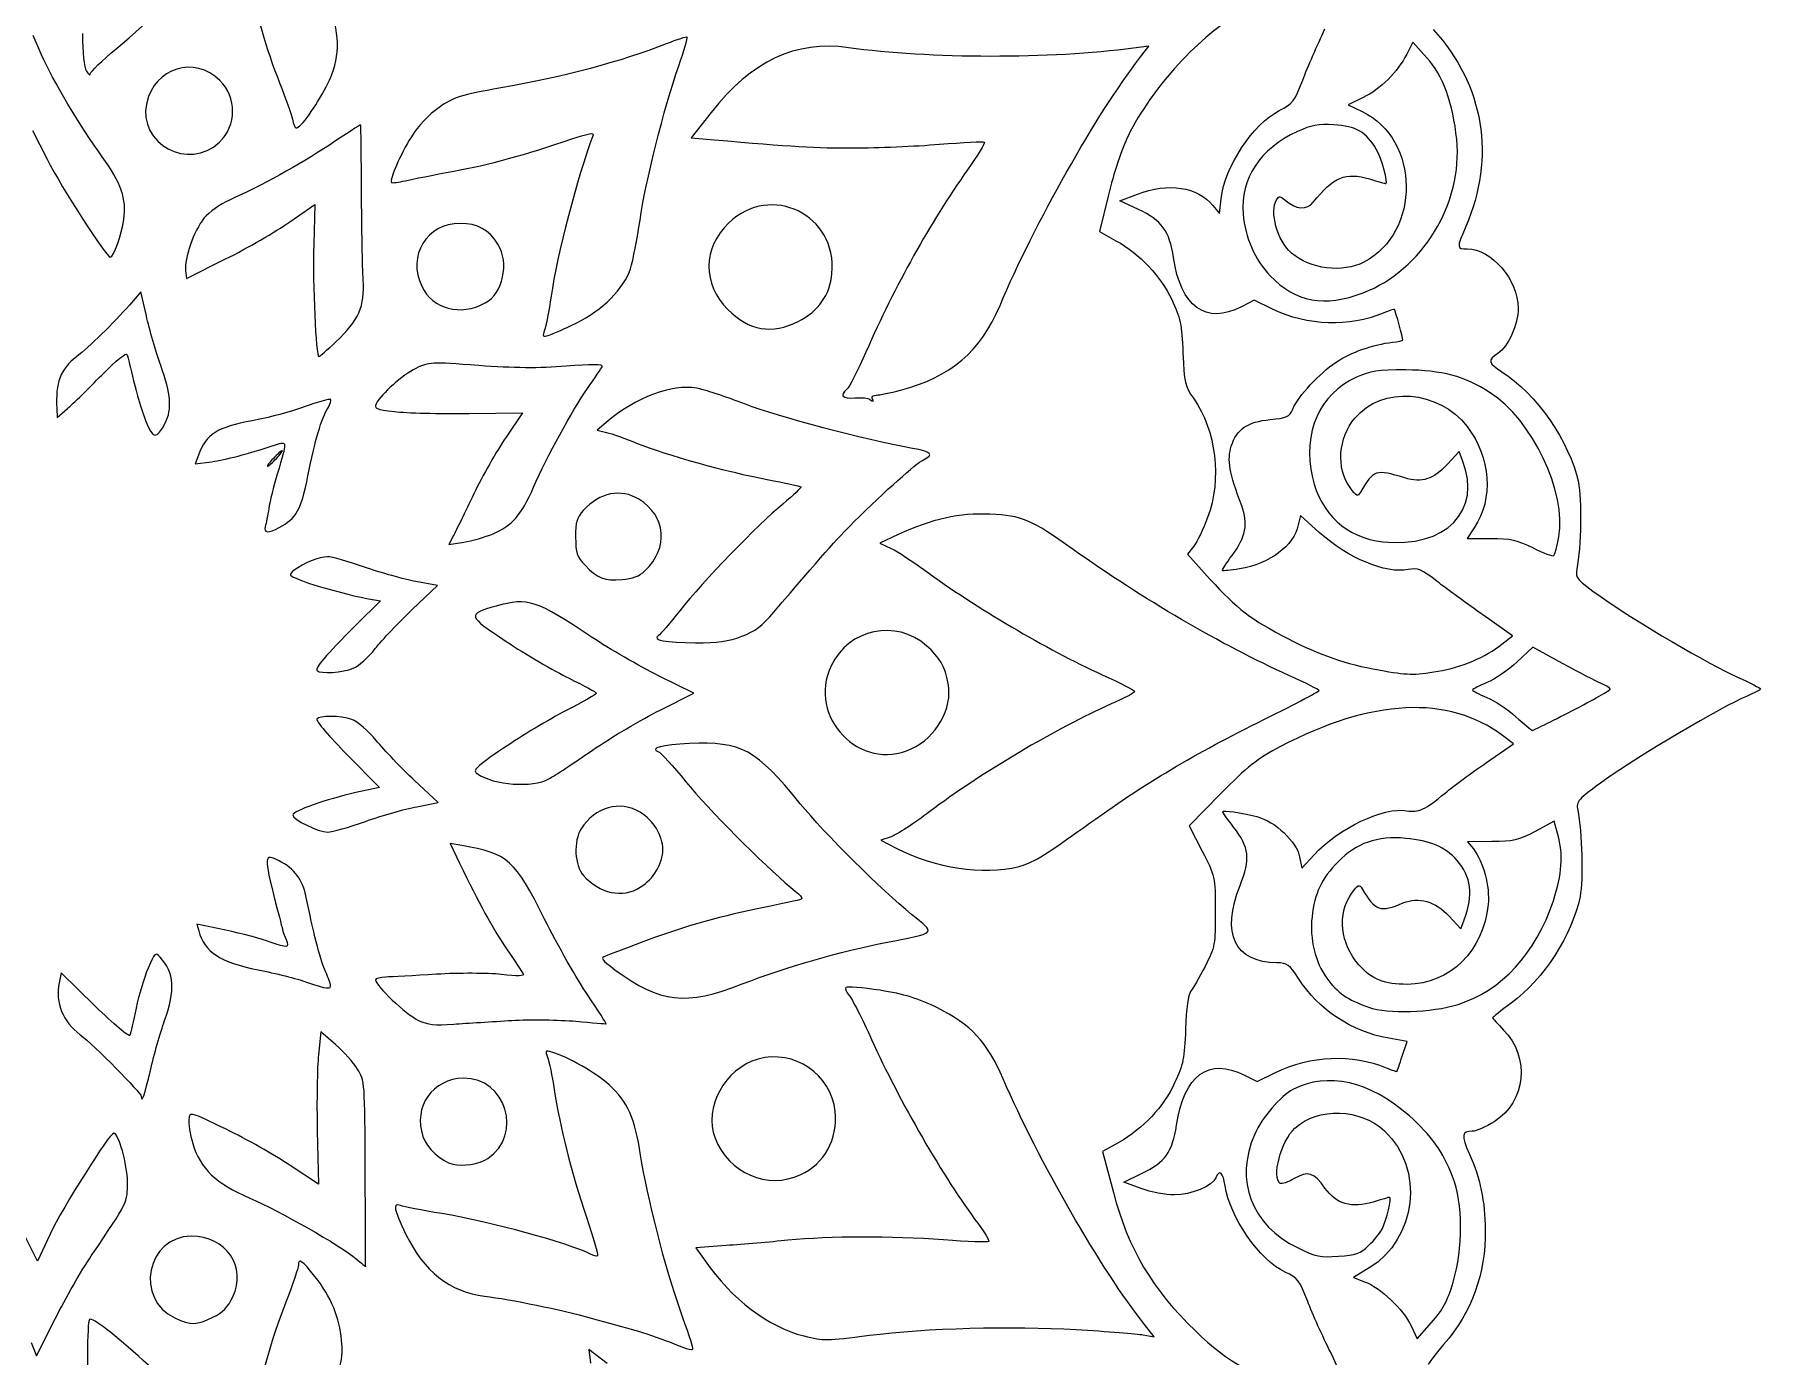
# Model space of a CAD drawing. Extents: x -17 to 263, y 101 to 446.
# Drawn here: x 122.8 to 262.9, y 251.8 to 359.1 of the extents above; entities that cross this region are included whole.
import ezdxf

# ---------------------------------------------------------------- set-up
doc = ezdxf.new("R2010")
doc.units = 0
doc.layers.get('0').update_dxf_attribs({"linetype": 'CONTINUOUS'})

msp = doc.modelspace()

# ---------------------------------------------------------------- linework, layer by layer
at = {"color": 7}
for p, q in [((123.36353, 357.420264), (122.67661, 359.002322)), ((213.25877, 358.143896), (212.00778, 357.973852)), ((212.49507, 357.158431), (213.25877, 358.143896)), ((234.66649, 358.468279), (234.1801, 357.489523)), ((235.81673, 357.198696), (234.66649, 358.468279)), ((230.63418, 353.957627), (229.41693, 353.377259)), ((229.41693, 353.377259), (230.56906, 352.824941)), ((144.45198, 351.788561), (144.45198, 351.788561)), ((177.70968, 352.754111), (176.09889, 350.702904)), ((122.61447, 351.275849), (123.80581, 348.957837)), ((137.79213, 350.333673), (137.79218, 350.333673)), ((176.09889, 350.702904), (177.9479, 350.538455)), ((210.90157, 345.581375), (212.3205, 346.118446)), ((143.50729, 343.858992), (145.54162, 345.274416)), ((145.54162, 345.274416), (145.45262, 342.019939)), ((209.96751, 346.07018), (209.24588, 343.08347)), ((212.40505, 344.877356), (210.90157, 345.581375)), ((218.45025, 345.200376), (218.98605, 344.551942)), ((218.98605, 344.551942), (219.11655, 345.750905)), ((209.24588, 343.08347), (210.57398, 342.340611)), ((135.13503, 339.272641), (138.304, 340.858104)), ((135.05063, 339.90917), (135.13503, 339.272641)), ((131.42803, 338.183684), (130.49393, 337.115411)), ((131.86528, 336.231639), (131.42803, 338.183684)), ((230.64411, 338.114029), (230.64409, 338.11403)), ((159.3779, 337.292261), (159.3779, 337.292261)), ((221.7856, 337.502612), (220.76388, 336.976441)), ((223.29774, 336.778609), (221.7856, 337.502612)), ((166.75882, 335.650668), (166.75882, 335.650668)), ((184.77286, 335.781085), (184.77284, 335.781085)), ((147.25459, 334.139874), (147.25457, 334.139874)), ((190.79849, 329.549818), (190.79849, 329.549865)), ((124.59594, 328.704109), (124.63694, 327.98423)), ((124.63694, 327.98423), (125.45968, 328.706756)), ((158.06668, 328.316591), (162.41424, 328.367891)), ((162.41424, 328.367891), (161.0666, 326.395442)), ((133.41827, 327.585189), (133.41832, 327.585189)), ((169.34476, 327.70919), (168.461, 326.964881)), ((168.461, 326.964881), (169.22131, 326.778502)), ((238.42646, 325.229113), (237.47796, 324.193775)), ((238.7159, 324.496953), (238.42646, 325.229113)), ((136.09406, 324.936374), (135.83776, 324.21376)), ((135.83776, 324.21376), (137.15737, 324.400389)), ((142.42978, 324.666188), (142.42978, 324.666188)), ((225.54754, 320.035481), (225.38122, 319.264221)), ((227.07858, 318.660556), (225.54754, 320.035481)), ((142.65431, 319.054904), (142.65431, 319.054864)), ((156.79739, 318.404837), (156.4162, 317.675256)), ((160.01289, 318.551502), (160.01289, 318.5515)), ((192.89927, 318.48989), (191.40443, 317.796938)), ((239.65431, 319.034845), (239.07714, 318.177035)), ((239.07714, 318.177035), (240.99471, 318.174335)), ((246.53044, 318.303977), (246.53044, 318.303998)), ((156.4162, 317.675256), (157.6272, 317.85934)), ((191.40443, 317.796938), (192.3399, 317.346326)), ((216.88631, 317.53522), (216.37774, 316.883564)), ((216.37774, 316.883564), (218.22517, 314.848121)), ((172.34227, 315.536277), (172.34227, 315.536277)), ((153.4671, 312.41605), (155.50675, 314.35571)), ((155.50675, 314.35571), (153.74926, 314.673513)), ((150.86868, 313.115866), (148.90129, 311.152541)), ((149.90919, 313.274634), (150.86868, 313.115866)), ((242.76199, 310.274424), (240.43298, 311.908526)), ((180.19496, 310.223562), (180.19496, 310.223562)), ((241.89289, 309.575522), (242.76199, 310.274424)), ((244.42083, 309.33399), (243.13402, 308.141669)), ((246.83073, 308.01445), (244.42083, 309.33399)), ((148.66333, 307.632667), (148.66333, 307.632667)), ((176.31772, 305.597578), (173.43829, 307.027776)), ((236.73043, 307.388249), (236.73043, 307.388249)), ((173.57595, 304.236601), (176.31772, 305.597578)), ((247.59721, 304.175958), (247.59721, 304.175958)), ((240.66246, 299.98501), (242.85223, 301.491545)), ((242.85223, 301.491545), (241.95533, 302.170256)), ((148.17172, 300.608369), (150.7868, 297.95798)), ((193.95738, 301.079332), (193.95738, 301.079332)), ((155.56164, 296.71998), (153.64199, 298.51869)), ((164.54828, 298.65224), (164.54828, 298.65224)), ((150.7868, 297.95798), (148.8834, 297.53488)), ((219.08721, 297.45864), (216.51729, 294.8409)), ((153.81285, 296.38996), (155.56164, 296.71998)), ((149.65433, 295.1957), (149.65433, 295.19569)), ((216.51729, 294.8409), (217.57506, 292.78861)), ((246.15877, 295.20449), (244.60529, 294.3826)), ((246.44891, 294.14312), (246.15877, 295.20449)), ((157.47115, 293.24082), (156.5168, 293.40818)), ((156.5168, 293.40818), (157.29593, 291.79516)), ((192.32885, 293.95643), (191.49083, 293.66071)), ((191.49083, 293.66071), (192.7396, 293.02658)), ((241.08944, 293.55322), (239.12704, 293.54622)), ((239.12704, 293.54622), (239.59277, 292.95878)), ((202.70688, 291.53203), (202.70688, 291.53203)), ((225.48495, 292.31065), (225.66063, 291.38902)), ((225.66063, 291.38902), (226.66926, 292.49167)), ((171.96571, 289.85226), (171.96571, 289.85226)), ((237.62144, 287.50721), (238.57437, 286.48286)), ((138.31669, 286.3582), (135.96052, 286.84454)), ((135.96052, 286.84454), (136.11529, 286.31244)), ((238.57437, 286.48286), (238.851, 287.21718)), ((124.94812, 282.90011), (124.78427, 282.08309)), ((127.69441, 280.21082), (124.94812, 282.90011)), ((146.80632, 281.94704), (146.80632, 281.94704)), ((180.24484, 281.9996), (180.24484, 281.9996)), ((238.34472, 280.33826), (238.34472, 280.33777)), ((161.5271, 279.03863), (161.5271, 279.03849)), ((146.03649, 278.12164), (145.84137, 276.25385)), ((147.23081, 277.07731), (146.03649, 278.12164)), ((234.21597, 277.3181), (232.72374, 277.58973)), ((233.82252, 276.14663), (234.21597, 277.3181)), ((132.19557, 274.98613), (132.19557, 274.98615)), ((222.0277, 274.08218), (223.53427, 274.81771)), ((221.00199, 274.60054), (222.0277, 274.08218)), ((145.73799, 270.06837), (145.82969, 265.75069)), ((210.8151, 269.13695), (209.49532, 268.38546)), ((159.57683, 267.8374), (159.57683, 267.8374)), ((209.49532, 268.38546), (210.36647, 265.07599)), ((145.82969, 265.75069), (143.55122, 267.266)), ((149.63652, 266.59107), (149.63653, 266.59107)), ((184.95363, 266.50452), (184.95363, 266.50452)), ((211.20567, 265.92055), (212.70373, 266.63604)), ((212.62866, 265.39433), (211.20567, 265.92055)), ((123.01849, 259.4891), (121.85405, 261.82294)), ((124.05538, 261.69131), (123.01849, 259.4891)), ((178.94613, 260.7613), (176.4839, 260.58555)), ((127.3944, 259.91745), (127.3944, 259.91745)), ((176.4839, 260.58555), (177.221, 259.52291)), ((231.1382, 258.94436), (229.84761, 258.15749)), ((229.84761, 258.15749), (230.76361, 257.8302)), ((237.95386, 257.79437), (237.95384, 257.79437)), ((122.9535, 251.81376), (124.45828, 254.80727)), ((137.26646, 254.93822), (137.26646, 254.93819)), ((213.67122, 253.36077), (212.89377, 254.34821)), ((234.5362, 254.24295), (235.01638, 253.18889)), ((235.01638, 253.18889), (236.19196, 254.51154)), ((122.52126, 252.89487), (122.9535, 251.81376)), ((169.27747, 251.18392), (167.77304, 252.33586)), ((167.77304, 252.33586), (167.92846, 251.21169)), ((176.23145, 252.46815), (176.23145, 252.46815)), ((190.56133, 253.47613), (190.56133, 253.47616)), ((212.79376, 253.51556), (213.67122, 253.36077))]:
    msp.add_line(p, q, dxfattribs=at)
for points in [[(129.41226, 357.914712), (132.22521, 360.242437), (135.34308, 363.30732), (137.51109, 365.875873)], [(139.99737, 364.615355), (140.85907, 360.441361), (141.54609, 358.022088), (142.68286, 355.158648)], [(146.92226, 355.84085), (147.67183, 357.836445), (147.5264, 359.468822), (146.32118, 362.588383)], [(220.76874, 360.880971), (217.4772, 359.110428), (213.454, 354.723691), (211.55826, 350.838221)], [(126.67967, 359.167386), (126.68767, 357.622275), (126.81443, 356.409725), (127.00114, 356.103477)], [(175.76084, 358.853975), (175.70604, 358.908415), (174.93844, 358.666574), (174.05521, 358.316541)], [(175.08365, 356.526665), (175.51096, 357.75224), (175.81571, 358.799528), (175.76084, 358.853975)], [(225.74191, 355.380858), (226.13441, 356.406213), (226.94431, 358.271867), (227.54166, 359.52676)], [(236.33582, 359.485144), (240.45956, 354.955553), (241.41455, 349.147405), (238.96721, 343.48158)], [(128.27713, 349.157611), (126.52882, 351.551649), (124.24176, 355.397551), (123.36353, 357.420264)], [(127.31675, 355.891386), (127.31975, 356.05349), (128.26336, 356.963986), (129.41226, 357.914712)], [(137.82938, 355.351709), (135.7754, 357.390066), (132.52695, 356.388496), (131.89172, 353.520991)], [(174.05521, 358.316541), (170.44206, 356.884626), (165.79142, 355.644876), (160.63301, 354.738502)], [(188.86698, 358.007442), (184.57409, 358.618028), (180.98895, 356.929996), (177.70968, 352.754111)], [(212.00778, 357.973852), (205.3614, 357.070423), (195.35278, 357.084953), (188.86698, 358.007442)], [(234.1801, 357.489523), (233.46998, 356.060508), (232.02409, 354.620328), (230.63418, 353.957627)], [(127.00114, 356.103477), (127.1711, 355.824724), (127.31312, 355.729283), (127.31675, 355.891386)], [(171.94104, 344.019372), (172.36925, 347.051491), (173.88935, 353.101357), (175.08365, 356.526665)], [(201.16464, 337.082488), (203.93237, 343.647315), (209.04578, 352.707546), (212.49507, 357.158431)], [(238.23701, 350.559065), (237.94277, 353.481945), (237.10709, 355.774493), (235.81673, 357.198696)], [(137.79218, 350.333673), (139.21419, 351.706499), (139.23093, 353.960874), (137.82938, 355.351709)], [(142.68286, 355.158648), (143.16627, 353.940977), (143.63606, 352.612652), (143.72682, 352.206812)], [(144.45198, 351.788561), (145.17014, 352.526326), (146.49138, 354.693718), (146.92226, 355.84085)], [(160.63301, 354.738502), (157.34628, 354.160999), (156.84679, 354.002942), (155.62292, 353.15313)], [(223.83706, 352.907225), (224.93056, 353.466595), (225.08682, 353.669507), (225.74191, 355.380858)], [(131.89172, 353.520991), (131.15781, 350.208053), (135.32839, 347.955163), (137.79213, 350.333673)], [(155.62292, 353.15313), (154.77272, 352.562772), (153.93223, 351.675023), (153.37903, 350.783068)], [(143.72682, 352.206812), (143.91112, 351.382707), (144.00449, 351.328854), (144.45198, 351.788561)], [(149.2568, 351.743547), (149.2267, 351.74335), (148.0865, 351.0062), (146.72303, 350.105433)], [(149.3366, 346.346313), (149.3223, 349.314985), (149.2868, 351.743743), (149.2568, 351.743547)], [(219.11655, 345.750905), (219.39724, 348.329555), (221.69349, 351.810691), (223.83706, 352.907225)], [(228.26973, 351.747389), (226.9912, 351.823899), (226.43794, 351.721829), (225.31416, 351.202157)], [(231.70375, 349.772119), (230.91847, 351.146352), (230.05978, 351.640268), (228.26973, 351.747389)], [(230.56906, 352.824941), (235.26241, 350.575012), (235.34851, 343.01029), (230.70823, 340.600991)], [(153.37903, 350.783068), (152.48501, 349.341568), (151.58225, 347.254954), (151.7714, 347.067237)], [(156.81888, 347.982131), (159.66212, 348.503867), (162.64457, 349.317039), (166.40894, 350.596892)], [(168.11626, 350.84845), (166.85348, 347.519762), (165.19971, 341.177438), (164.72229, 337.832336)], [(166.40894, 350.596892), (167.87077, 351.093903), (168.22942, 351.146745), (168.11626, 350.84845)], [(177.9479, 350.538455), (184.23644, 349.979162), (186.25211, 349.860276), (189.30955, 349.868349)], [(196.24924, 350.167872), (198.18803, 350.327652), (199.82979, 350.403319), (199.8976, 350.336025)], [(199.8976, 350.336025), (199.9655, 350.268735), (199.34583, 349.255858), (198.52075, 348.085201)], [(211.55826, 350.838221), (211.08024, 349.858489), (210.3644, 347.712869), (209.96751, 346.07018)], [(225.31416, 351.202157), (222.25711, 349.788444), (220.66386, 347.373465), (220.90407, 344.517514)], [(230.64409, 338.11403), (235.43345, 339.935155), (238.75799, 345.384148), (238.23701, 350.559065)], [(123.80581, 348.957837), (125.00881, 346.617113), (128.63319, 340.996593), (128.93884, 340.99776)], [(130.03496, 344.077535), (130.27706, 345.735093), (129.8273, 347.034892), (128.27713, 349.157611)], [(146.72303, 350.105433), (144.26242, 348.479857), (141.15671, 346.772475), (138.60552, 345.642786)], [(189.30955, 349.868349), (191.18759, 349.873249), (194.31045, 350.008093), (196.24924, 350.167872)], [(232.48003, 346.98381), (232.71402, 346.97771), (232.15672, 348.979477), (231.70375, 349.772119)], [(152.88705, 347.205863), (153.44411, 347.338211), (155.21344, 347.687532), (156.81888, 347.982131)], [(198.52075, 348.085201), (195.47511, 343.7639), (192.65617, 338.705012), (190.28256, 333.300829)], [(226.59818, 345.462158), (228.21484, 347.515121), (229.22529, 347.932734), (231.16877, 347.351143)], [(149.46907, 339.171118), (149.41007, 340.1488), (149.35042, 343.377637), (149.3366, 346.346313)], [(151.7714, 347.067237), (151.8279, 347.011137), (152.32998, 347.073437), (152.88705, 347.205863)], [(187.52518, 339.674033), (187.96512, 344.443706), (182.57134, 347.078631), (179.12847, 343.775923)], [(212.3205, 346.118446), (214.85145, 347.076427), (217.18945, 346.726254), (218.45025, 345.200376)], [(231.16877, 347.351143), (231.83949, 347.150431), (232.42956, 346.985131), (232.48003, 346.98381)], [(138.60552, 345.642786), (137.87458, 345.31912), (136.94621, 344.650419), (136.54247, 344.15678)], [(215.24467, 340.969487), (214.9317, 343.120252), (214.29953, 343.990241), (212.40505, 344.877356)], [(224.82627, 341.330933), (223.68258, 342.327074), (223.01873, 344.710669), (223.61861, 345.667127)], [(223.61861, 345.667127), (223.8207, 345.989335), (223.91335, 345.983859), (224.3134, 345.626067)], [(224.3134, 345.626067), (225.15223, 344.875785), (226.08378, 344.808957), (226.59818, 345.462158)], [(128.93884, 340.99776), (129.20284, 340.99876), (129.85147, 342.821223), (130.03496, 344.077535)], [(136.54247, 344.15678), (135.72031, 343.151571), (134.92208, 340.878806), (135.05063, 339.90917)], [(138.304, 340.858104), (140.04693, 341.730109), (142.38842, 343.08051), (143.50729, 343.858992)], [(157.34306, 343.743908), (154.61785, 343.733508), (153.02982, 341.132209), (154.22551, 338.637141)], [(160.40871, 342.056605), (159.6858, 343.232084), (158.74614, 343.749264), (157.34306, 343.743908)], [(171.16499, 340.066993), (171.37962, 340.73824), (171.72884, 342.516814), (171.94104, 344.019372)], [(179.12847, 343.775923), (177.03447, 341.767167), (177.0061, 338.795869), (179.06147, 336.756154)], [(220.90407, 344.517514), (221.06621, 342.590053), (221.86498, 340.758688), (223.09483, 339.494745)], [(238.96721, 343.48158), (238.22112, 341.754358), (238.22695, 341.668847), (239.09053, 341.672144)], [(145.45262, 342.019939), (145.36632, 338.865193), (145.63444, 332.933434), (145.8632, 332.934308)], [(159.3779, 337.292261), (160.81761, 338.069857), (161.34927, 340.527188), (160.40871, 342.056605)], [(210.57398, 342.340611), (212.52423, 341.249759), (214.1861, 339.495921), (215.10544, 337.55844)], [(220.76388, 336.976441), (217.88187, 335.492263), (215.82515, 336.980241), (215.24467, 340.969487)], [(230.70823, 340.600991), (228.97115, 339.699069), (226.32246, 340.027766), (224.82627, 341.330933)], [(239.09053, 341.672144), (241.05814, 341.679644), (243.21384, 339.170185), (243.22265, 336.861882)], [(147.25457, 334.139874), (149.12435, 335.902258), (149.60106, 336.985321), (149.46907, 339.171118)], [(166.75882, 335.650668), (168.87506, 336.684569), (170.65341, 338.467028), (171.16499, 340.066993)], [(184.77284, 335.781085), (186.42018, 336.609851), (187.36593, 337.94754), (187.52518, 339.674033)], [(223.09483, 339.494745), (225.1958, 337.335502), (227.49215, 336.915516), (230.64411, 338.114029)], [(154.22551, 338.637141), (155.12012, 336.770305), (157.33911, 336.191104), (159.3779, 337.292261)], [(164.72229, 337.832336), (164.55273, 336.64423), (164.31677, 335.406857), (164.19796, 335.082619)], [(130.49393, 337.115411), (129.23156, 335.67172), (127.21243, 333.699003), (126.19072, 332.911133)], [(179.06147, 336.756154), (180.80587, 335.025015), (182.6457, 334.710914), (184.77286, 335.781085)], [(193.09214, 330.205595), (197.17313, 331.281584), (199.58534, 333.336526), (201.16464, 337.082488)], [(215.10544, 337.55844), (215.80656, 336.080847), (215.92106, 335.537482), (216.01758, 333.230316)], [(232.27509, 336.464895), (229.51843, 335.30071), (226.13776, 335.418849), (223.29774, 336.778609)], [(233.18246, 336.763501), (233.15926, 336.800171), (232.7508, 336.665791), (232.27509, 336.464895)], [(233.869, 334.296369), (233.8904, 334.40615), (233.27453, 336.618898), (233.18246, 336.763501)], [(243.22265, 336.861882), (243.22765, 335.530713), (242.43004, 333.753854), (241.57319, 333.187742)], [(133.03769, 332.207216), (132.63335, 333.347025), (132.10578, 335.158015), (131.86528, 336.231639)], [(164.19796, 335.082619), (164.00384, 334.552906), (164.03987, 334.511301), (164.55299, 334.672544)], [(164.55299, 334.672544), (164.86708, 334.771244), (165.85971, 335.211399), (166.75882, 335.650668)], [(145.8632, 332.934308), (145.9252, 332.934544), (146.55139, 333.47705), (147.25459, 334.139874)], [(228.43937, 332.47433), (229.64625, 333.280389), (231.48148, 333.928948), (233.01506, 334.091354)], [(233.01506, 334.091354), (233.47226, 334.139774), (233.85654, 334.232029), (233.869, 334.296369)], [(126.19072, 332.911133), (124.89026, 331.908307), (124.47559, 330.814426), (124.59594, 328.704109)], [(128.24286, 331.427887), (129.44567, 332.654124), (130.24417, 333.295462), (130.30909, 333.087435)], [(130.30909, 333.087435), (130.36729, 332.900953), (130.60131, 331.948984), (130.82919, 330.971947)], [(133.41832, 327.585189), (133.95872, 328.640069), (133.85461, 329.904341), (133.03769, 332.207216)], [(158.85079, 332.20419), (154.96141, 332.500683), (154.82205, 332.494246), (153.74628, 331.968396)], [(165.93597, 332.14355), (163.77585, 331.97267), (161.64906, 331.990873), (158.85079, 332.20419)], [(168.88121, 332.13317), (168.97521, 332.30232), (167.98712, 332.305798), (165.93597, 332.14355)], [(167.68072, 330.350574), (168.26322, 331.191004), (168.80344, 331.993172), (168.88121, 332.13317)], [(190.28256, 333.300829), (189.62339, 331.800053), (188.92651, 330.440362), (188.73394, 330.279301)], [(216.01758, 333.230316), (216.11849, 330.816826), (216.19067, 330.503147), (216.86381, 329.550522)], [(224.92775, 328.671708), (225.39431, 329.736667), (227.09053, 331.573472), (228.43937, 332.47433)], [(241.57319, 333.187742), (240.73436, 332.633527), (240.78868, 332.391112), (241.90888, 331.68987)], [(125.45968, 328.706756), (125.91219, 329.104146), (127.16462, 330.328655), (128.24286, 331.427887)], [(130.82919, 330.971947), (131.05706, 329.994913), (131.49715, 328.545332), (131.80719, 327.75066)], [(153.74628, 331.968396), (152.65653, 331.435714), (150.96271, 329.929434), (150.51917, 329.098595)], [(176.52465, 330.370751), (174.53738, 330.698703), (171.60268, 329.610824), (169.34476, 327.70919)], [(230.1009, 331.256996), (227.06601, 329.87107), (225.72027, 326.80784), (226.526, 323.119649)], [(234.09704, 331.845851), (231.79782, 331.861451), (231.24666, 331.780231), (230.1009, 331.256996)], [(240.95625, 329.999085), (238.83844, 331.34667), (237.05904, 331.825763), (234.09704, 331.845851)], [(241.90888, 331.68987), (244.6808, 329.954669), (247.42267, 325.996056), (248.11324, 322.732299)], [(146.83083, 329.450073), (146.76103, 329.519303), (145.79212, 329.245996), (144.67753, 328.842829)], [(146.61509, 328.780574), (146.80347, 329.079616), (146.90055, 329.380889), (146.83083, 329.450073)], [(163.30279, 322.332807), (164.41613, 324.878255), (166.37747, 328.470269), (167.68072, 330.350574)], [(180.5122, 329.063521), (178.90266, 329.686181), (177.10828, 330.274435), (176.52465, 330.370751)], [(188.73394, 330.279301), (188.1148, 329.761454), (188.35983, 329.499847), (189.39055, 329.578222)], [(189.39055, 329.578222), (189.94325, 329.620232), (190.47683, 329.574322), (190.57628, 329.475168)], [(190.57628, 329.475168), (190.84241, 329.211062), (190.9807, 329.25755), (190.79849, 329.549818)], [(190.79849, 329.549865), (190.71169, 329.689234), (190.85179, 329.80407), (191.11016, 329.805056)], [(191.11016, 329.805056), (191.36846, 329.806042), (192.26035, 329.986278), (193.09214, 330.205595)], [(216.86381, 329.550522), (218.71762, 326.927009), (219.1857, 323.000308), (218.01857, 319.863259)], [(229.9747, 327.938949), (232.18503, 330.586211), (236.78045, 330.241016), (239.07847, 327.255107)], [(246.53044, 318.303998), (247.19298, 321.877504), (244.35186, 327.838371), (240.95625, 329.999085)], [(144.67753, 328.842829), (143.56294, 328.439651), (141.6691, 327.934528), (140.469, 327.720335)], [(144.98218, 323.252921), (145.54404, 326.112256), (146.08257, 327.935255), (146.61509, 328.780574)], [(150.51917, 329.098595), (150.32153, 328.728358), (150.51417, 328.646822), (152.00561, 328.469265)], [(152.00561, 328.469265), (152.94805, 328.357072), (155.67552, 328.288363), (158.06668, 328.316591)], [(194.05255, 325.480923), (190.13836, 326.196386), (183.13068, 328.050529), (180.5122, 329.063521)], [(223.10311, 327.819577), (224.45584, 327.947452), (224.65024, 328.038234), (224.92775, 328.671708)], [(229.57594, 322.311366), (228.44589, 323.885644), (228.61796, 326.313988), (229.9747, 327.938949)], [(131.80719, 327.75066), (132.41781, 326.185509), (132.68706, 326.157857), (133.41827, 327.585189)], [(140.469, 327.720335), (137.64161, 327.215688), (136.68708, 326.60828), (136.09406, 324.936374)], [(169.22131, 326.778502), (169.63949, 326.675998), (170.75877, 326.275808), (171.70861, 325.889191)], [(219.94156, 325.655782), (220.38774, 327.053616), (221.25109, 327.644516), (223.10311, 327.819577)], [(239.07847, 327.255107), (241.01239, 324.742271), (241.24643, 321.40115), (239.65431, 319.034845)], [(137.15737, 324.400389), (138.3424, 324.567984), (139.97742, 324.996638), (142.35759, 325.76374)], [(142.8969, 325.302975), (142.827, 325.302709), (142.50255, 325.015718), (142.17578, 324.665218)], [(142.35759, 325.76374), (143.31349, 326.071801), (143.30968, 326.137467), (142.49466, 323.396426)], [(142.42978, 324.666188), (142.75655, 325.016688), (142.96675, 325.303242), (142.8969, 325.302975)], [(161.0666, 326.395442), (160.32539, 325.310595), (159.14736, 323.233062), (158.44876, 321.778705)], [(171.70861, 325.889191), (174.00663, 324.953816), (179.02465, 323.558572), (182.26962, 322.952745)], [(194.94511, 324.550053), (195.83687, 324.977251), (195.63049, 325.192494), (194.05255, 325.480923)], [(220.78654, 320.813753), (219.77723, 323.482419), (219.5901, 324.554683), (219.94156, 325.655782)], [(142.17578, 324.665218), (141.84902, 324.314718), (141.63881, 324.028164), (141.70866, 324.02843)], [(141.70866, 324.02843), (141.77846, 324.028697), (142.10302, 324.315688), (142.42978, 324.666188)], [(189.30284, 319.511038), (191.89511, 322.075092), (194.34384, 324.262016), (194.94511, 324.550053)], [(234.01881, 323.089472), (231.64518, 323.797566), (231.50805, 323.753482), (230.4367, 321.937969)], [(232.22997, 317.889155), (237.3336, 317.362304), (240.32969, 320.414673), (238.7159, 324.496953)], [(237.47796, 324.193775), (236.35017, 322.96277), (235.42916, 322.668753), (234.01881, 323.089472)], [(142.49466, 323.396426), (142.20355, 322.417408), (141.89281, 321.158912), (141.8041, 320.59977)], [(142.65431, 319.054864), (144.03877, 319.781924), (144.44357, 320.511945), (144.98218, 323.252921)], [(160.01289, 318.5515), (161.5885, 319.23297), (162.30933, 320.061468), (163.30279, 322.332807)], [(182.26962, 322.952745), (183.71277, 322.683312), (184.94203, 322.414732), (185.00131, 322.355908)], [(185.00131, 322.355908), (185.06061, 322.297038), (184.39744, 321.666528), (183.52764, 320.954682)], [(226.526, 323.119649), (227.1636, 320.200862), (229.36169, 318.185258), (232.22997, 317.889155)], [(230.4367, 321.937969), (230.19437, 321.527351), (230.11357, 321.562403), (229.57594, 322.311366)], [(248.11324, 322.732299), (248.40887, 321.335057), (248.34168, 317.519253), (247.98889, 315.670923)], [(158.44876, 321.778705), (157.75016, 320.324338), (157.00704, 318.8061), (156.79739, 318.404837)], [(171.84547, 321.350783), (170.37059, 322.242329), (168.6905, 321.905404), (167.33807, 320.44687)], [(172.34227, 315.536277), (174.28962, 317.369364), (174.06403, 320.009702), (171.84547, 321.350783)], [(183.52764, 320.954682), (181.51549, 319.307949), (177.04495, 314.67617), (175.17222, 312.297924)], [(141.8041, 320.59977), (141.7154, 320.040627), (141.58871, 319.382908), (141.52258, 319.138184)], [(167.33807, 320.44687), (166.81261, 319.88018), (166.70663, 319.513413), (166.71134, 318.278002)], [(182.80057, 312.171583), (186.63183, 316.690361), (187.91183, 318.135168), (189.30284, 319.511038)], [(200.34461, 320.137333), (197.91911, 320.248915), (195.5748, 319.730192), (192.89927, 318.48989)], [(207.10146, 317.276956), (203.69508, 319.70978), (202.97047, 320.016536), (200.34461, 320.137333)], [(218.01857, 319.863259), (217.67555, 318.941253), (217.16601, 317.89363), (216.88631, 317.53522)], [(220.00742, 316.785959), (221.113, 318.24589), (221.33118, 319.373721), (220.78654, 320.813753)], [(141.52258, 319.138184), (141.37723, 318.600295), (141.73814, 318.573723), (142.65431, 319.054904)], [(157.6272, 317.85934), (158.29324, 317.960584), (159.3668, 318.272064), (160.01289, 318.551502)], [(166.71134, 318.278002), (166.71634, 316.974181), (166.81124, 316.692412), (167.48209, 315.988997)], [(225.38122, 319.264221), (225.01449, 317.563479), (223.05397, 316.100374), (220.60428, 315.69925)], [(234.29912, 315.638008), (232.46094, 315.285898), (229.41803, 316.559671), (227.07858, 318.660556)], [(240.99471, 318.174335), (242.61924, 318.172535), (243.14568, 318.053985), (244.43926, 317.401708)], [(246.12139, 316.783115), (246.20669, 316.866345), (246.39079, 317.550759), (246.53044, 318.303977)], [(146.57963, 316.680849), (145.91679, 316.678449), (144.60224, 316.144967), (143.86971, 315.581186)], [(149.57554, 315.837159), (148.2466, 316.30236), (146.89844, 316.682026), (146.57963, 316.680849)], [(192.3399, 317.346326), (192.85441, 317.098488), (194.04556, 316.3305), (194.9869, 315.639688)], [(224.59905, 307.054576), (219.15344, 309.507176), (212.70855, 313.272391), (207.10146, 317.276956)], [(219.21923, 315.561861), (219.17453, 315.603691), (219.52929, 316.154569), (220.00742, 316.785959)], [(244.43926, 317.401708), (245.27908, 316.978231), (246.03603, 316.699858), (246.12139, 316.783115)], [(143.86971, 315.581186), (143.39001, 315.211982), (143.40663, 315.183106), (144.3149, 314.80767)], [(153.74926, 314.673513), (152.78266, 314.848315), (150.90447, 315.371949), (149.57554, 315.837159)], [(167.48209, 315.988997), (168.49459, 314.927415), (169.02734, 314.721937), (170.47931, 314.832951)], [(170.47931, 314.832951), (171.32513, 314.897581), (171.8906, 315.1111), (172.34227, 315.536277)], [(194.9869, 315.639688), (199.23527, 312.521963), (204.88302, 309.192798), (209.45895, 307.108901)], [(220.60428, 315.69925), (219.88714, 315.581821), (219.26386, 315.520001), (219.21923, 315.561861)], [(236.64855, 314.675949), (235.3555, 315.68287), (235.09347, 315.790171), (234.29912, 315.638008)], [(247.98889, 315.670923), (247.85165, 314.951934), (247.96439, 314.823113), (249.96212, 313.416569)], [(144.3149, 314.80767), (145.40544, 314.3569), (148.50969, 313.506224), (149.90919, 313.274634)], [(218.22517, 314.848121), (220.37833, 312.475844), (221.56396, 311.570313), (224.52824, 310.034188)], [(240.43298, 311.908526), (239.152, 312.807282), (237.44901, 314.05263), (236.64855, 314.675949)], [(160.26308, 312.673173), (157.8685, 312.014137), (157.89654, 311.915933), (161.08199, 309.804948)], [(168.06307, 310.12915), (163.49027, 313.191096), (162.87458, 313.391907), (160.26308, 312.673173)], [(249.96212, 313.416569), (252.79805, 311.41983), (258.73769, 307.927078), (261.0385, 306.903174)], [(148.90129, 311.152541), (146.36902, 308.625516), (145.52299, 307.637309), (145.72238, 307.439439)], [(150.45382, 309.227014), (150.98931, 309.914163), (152.34529, 311.34923), (153.4671, 312.41605)], [(175.17222, 312.297924), (174.37939, 311.29107), (173.59474, 310.382528), (173.42854, 310.278933)], [(180.19496, 310.223562), (181.26676, 310.629247), (181.88442, 311.091018), (182.80057, 312.171583)], [(195.21044, 309.451306), (192.69713, 311.641088), (188.90337, 310.84651), (187.45593, 307.827173)], [(161.08199, 309.804948), (162.66321, 308.757076), (164.95894, 307.4113), (166.1836, 306.814331)], [(173.43829, 307.027776), (171.85461, 307.814386), (169.43575, 309.210003), (168.06307, 310.12915)], [(173.42854, 310.278933), (172.8727, 309.932468), (174.03554, 309.709956), (176.45013, 309.700753)], [(176.45013, 309.700753), (178.22854, 309.693953), (179.12731, 309.819454), (180.19496, 310.223562)], [(224.52824, 310.034188), (227.07028, 308.716852), (229.27877, 307.955577), (231.90809, 307.490301)], [(148.66333, 307.632667), (149.1126, 307.822404), (149.91832, 308.539855), (150.45382, 309.227014)], [(196.95977, 306.399392), (196.71219, 307.737837), (196.24842, 308.546952), (195.21044, 309.451306)], [(236.73043, 307.388249), (238.60462, 307.696885), (240.61712, 308.549554), (241.89289, 309.575522)], [(145.72238, 307.439439), (146.00621, 307.157771), (147.82119, 307.27701), (148.66333, 307.632667)], [(187.45593, 307.827173), (185.46883, 303.682097), (189.81021, 299.17619), (193.95738, 301.079332)], [(209.45895, 307.108901), (210.91038, 306.447917), (212.09819, 305.831157), (212.09854, 305.738317)], [(227.06613, 305.812075), (227.07213, 305.881995), (225.96124, 306.441072), (224.59905, 307.054576)], [(231.90809, 307.490301), (234.31285, 307.064757), (234.71447, 307.05626), (236.73043, 307.388249)], [(243.13402, 308.141669), (242.42627, 307.485892), (241.32622, 306.732748), (240.68946, 306.468015)], [(249.97305, 306.394803), (249.57023, 306.559867), (248.15619, 307.288704), (246.83073, 308.01445)], [(261.0385, 306.903174), (262.0611, 306.448094), (262.89767, 306.018615), (262.89758, 305.948764)], [(168.40961, 305.595029), (168.40913, 305.521429), (167.29723, 304.890218), (165.93845, 304.192426)], [(166.1836, 306.814331), (167.40827, 306.217361), (168.40997, 305.668671), (168.40961, 305.595029)], [(193.95738, 301.079332), (196.01346, 302.022878), (197.33587, 304.366113), (196.95977, 306.399392)], [(212.09854, 305.738317), (212.0989, 305.645517), (211.24057, 305.191258), (210.19113, 304.728919)], [(222.06363, 303.202619), (224.80968, 304.567942), (227.06082, 305.742204), (227.06613, 305.812075)], [(241.95533, 302.170256), (237.59959, 305.466312), (231.30904, 305.153237), (223.93264, 301.2733)], [(240.68946, 306.468015), (240.0527, 306.203282), (239.53192, 305.929532), (239.53219, 305.859683)], [(239.53219, 305.859683), (239.53246, 305.789883), (240.05006, 305.522207), (240.68245, 305.264959)], [(247.59721, 304.175958), (249.30409, 305.0556), (250.70174, 305.847181), (250.70305, 305.935007)], [(250.70305, 305.935007), (250.70605, 306.022817), (250.3759, 306.22975), (249.97305, 306.394803)], [(262.89758, 305.948764), (262.89785, 305.878964), (262.38108, 305.60712), (261.75005, 305.344779)], [(165.93845, 304.192426), (164.57966, 303.494634), (162.29885, 302.125467), (160.86998, 301.149815)], [(168.09539, 300.987526), (169.60172, 302.025974), (172.06797, 303.488059), (173.57595, 304.236601)], [(210.19113, 304.728919), (205.82248, 302.804268), (199.54375, 299.07962), (195.47242, 295.99752)], [(240.68245, 305.264959), (241.3148, 305.007711), (242.37435, 304.301911), (243.03698, 303.696516)], [(244.36775, 302.586198), (244.43705, 302.580498), (245.89029, 303.296305), (247.59721, 304.175958)], [(261.75005, 305.344779), (259.88827, 304.570786), (252.94042, 300.468994), (250.32899, 298.60214)], [(145.69919, 303.491382), (145.62079, 303.363442), (146.73343, 302.06608), (148.17172, 300.608369)], [(148.55517, 303.460282), (147.59452, 303.791057), (145.89416, 303.809567), (145.69919, 303.491382)], [(150.53237, 301.753317), (149.86496, 302.558665), (148.9967, 303.308246), (148.55517, 303.460282)], [(207.47798, 294.36509), (212.67353, 298.1193), (216.48772, 300.430334), (222.06363, 303.202619)], [(243.03698, 303.696516), (243.69962, 303.091121), (244.29846, 302.591484), (244.36775, 302.586198)], [(153.64199, 298.51869), (152.58618, 299.50799), (151.18686, 300.96357), (150.53237, 301.753317)], [(175.93762, 301.513817), (173.74813, 301.424857), (172.65061, 301.132746), (173.44871, 300.851341)], [(184.94613, 296.63297), (181.32039, 301.082152), (180.20385, 301.687104), (175.93762, 301.513817)], [(223.93264, 301.2733), (222.05647, 300.286431), (221.20616, 299.61703), (219.08721, 297.45864)], [(160.86998, 301.149815), (158.58248, 299.58789), (158.32543, 299.33965), (158.71889, 299.07245)], [(164.54828, 298.65224), (164.99286, 298.8982), (166.58906, 299.94908), (168.09539, 300.987526)], [(173.44871, 300.851341), (173.62538, 300.789011), (174.61926, 299.69405), (175.65735, 298.41802)], [(237.3048, 297.50071), (237.94716, 298.03848), (239.45808, 299.15642), (240.66246, 299.98501)], [(158.71889, 299.07245), (160.11244, 298.12612), (163.19556, 297.90387), (164.54828, 298.65224)], [(250.32899, 298.60214), (248.03267, 296.96056), (247.91982, 296.83656), (248.0636, 296.11306)], [(148.8834, 297.53488), (146.45489, 296.99507), (143.76605, 296.04265), (143.75583, 295.71863)], [(175.65735, 298.41802), (177.48004, 296.17754), (181.89107, 291.73977), (184.18652, 289.83713)], [(234.16659, 296.06387), (235.1217, 295.8905), (235.69503, 296.15297), (237.3048, 297.50071)], [(143.75583, 295.71863), (143.74413, 295.34768), (145.82506, 294.32586), (146.58607, 294.32885)], [(149.65433, 295.19569), (150.97968, 295.67102), (152.85101, 296.20845), (153.81285, 296.38996)], [(171.94243, 295.95096), (170.32554, 296.92835), (168.25046, 296.34147), (167.16628, 294.60017)], [(173.79134, 292.90863), (173.78734, 294.03167), (173.01447, 295.30293), (171.94243, 295.95096)], [(193.98638, 287.64881), (191.5745, 289.59045), (186.89744, 294.23849), (184.94613, 296.63297)], [(195.47242, 295.99752), (194.20436, 295.03758), (192.78976, 294.11908), (192.32885, 293.95643)], [(219.24783, 295.98322), (219.24727, 296.131), (220.71423, 295.91902), (222.02226, 295.58236)], [(220.1312, 294.73293), (219.64555, 295.36413), (219.24805, 295.92676), (219.24783, 295.98322)], [(226.66926, 292.49167), (228.6325, 294.63792), (232.32634, 296.3979), (234.16659, 296.06387)], [(248.0636, 296.11306), (248.42213, 294.30896), (248.52681, 290.4525), (248.25368, 289.1111)], [(146.58607, 294.32885), (146.94827, 294.32985), (148.32899, 294.72036), (149.65433, 295.1957)], [(167.16628, 294.60017), (166.52536, 293.5708), (166.6199, 291.62899), (167.35065, 290.81308)], [(202.70688, 291.53203), (203.63548, 291.75012), (204.88983, 292.49494), (207.47798, 294.36509)], [(220.65095, 289.99793), (221.51054, 292.15689), (221.41025, 293.07048), (220.1312, 294.73293)], [(222.02226, 295.58236), (223.51212, 295.19886), (225.24681, 293.55985), (225.48495, 292.31065)], [(244.60529, 294.3826), (243.24612, 293.66353), (242.80629, 293.55977), (241.08944, 293.55322)], [(164.19886, 287.26318), (161.77589, 292.10429), (161.24075, 292.57977), (157.47115, 293.24082)], [(171.96571, 289.85226), (173.03278, 290.50846), (173.79563, 291.78558), (173.79134, 292.90863)], [(192.7396, 293.02658), (196.00801, 291.36689), (199.66733, 290.8182), (202.70688, 291.53203)], [(234.10039, 293.82113), (231.78996, 294.02931), (230.08864, 293.44106), (228.60962, 291.92266)], [(238.26372, 292.02964), (237.28984, 293.1303), (236.10396, 293.6406), (234.10039, 293.82113)], [(239.59277, 292.95878), (240.40325, 291.93648), (240.93847, 289.92429), (240.79203, 288.45019)], [(246.08756, 288.76006), (246.78864, 290.87526), (246.89778, 292.50116), (246.44891, 294.14312)], [(142.63469, 291.99665), (141.40319, 292.62341), (141.38621, 292.41256), (142.36088, 288.59762)], [(144.85161, 289.01384), (144.56946, 290.44914), (143.89667, 291.35437), (142.63469, 291.99665)], [(157.29593, 291.79516), (158.86517, 288.54635), (159.93799, 286.59337), (161.10574, 284.85966)], [(217.57506, 292.78861), (218.62792, 290.74593), (218.63291, 290.72309), (218.64242, 287.90758)], [(228.60962, 291.92266), (227.2417, 290.51829), (226.71526, 289.40408), (226.49212, 287.44096)], [(238.851, 287.21718), (239.60941, 289.23056), (239.42849, 290.71321), (238.26372, 292.02964)], [(167.35065, 290.81308), (168.68542, 289.3228), (170.49283, 288.9465), (171.96571, 289.85226)], [(229.70183, 289.33295), (230.23373, 290.08599), (230.31426, 290.12166), (230.55972, 289.71291)], [(146.35749, 283.15184), (145.96854, 284.04153), (145.37436, 286.35447), (144.85161, 289.01384)], [(184.69854, 288.78509), (184.36745, 288.71429), (182.90504, 288.40755), (181.44874, 288.10339)], [(184.18652, 289.83713), (185.25047, 288.95527), (185.27349, 288.90799), (184.69854, 288.78509)], [(223.64974, 283.71523), (220.2013, 283.75543), (219.09141, 286.0808), (220.65095, 289.99793)], [(230.30383, 283.54016), (228.78227, 285.25984), (228.53122, 287.67561), (229.70183, 289.33295)], [(230.55972, 289.71291), (231.62965, 287.93102), (232.02677, 287.79557), (233.89621, 288.57485)], [(233.89621, 288.57485), (235.14491, 289.0954), (236.50719, 288.70496), (237.62144, 287.50721)], [(238.34472, 280.33777), (241.84121, 281.41565), (244.67492, 284.49803), (246.08756, 288.76006)], [(248.25368, 289.1111), (247.6082, 285.94103), (245.31557, 282.38813), (242.6554, 280.43536)], [(142.36088, 288.59762), (142.64613, 287.48111), (142.90852, 286.4534), (142.94397, 286.31383)], [(167.69888, 281.07985), (166.84972, 282.33114), (165.27471, 285.11364), (164.19886, 287.26318)], [(181.44874, 288.10339), (178.0825, 287.4003), (175.09684, 286.53241), (172.04401, 285.36956)], [(191.87549, 285.36434), (196.10546, 286.18557), (195.97687, 286.04641), (193.98638, 287.64881)], [(218.64242, 287.90758), (218.65272, 285.19592), (218.61702, 285.01034), (217.8055, 283.42458)], [(226.49212, 287.44096), (226.28987, 285.66156), (226.75105, 283.76116), (227.7007, 282.46068)], [(240.79203, 288.45019), (240.41763, 284.68184), (237.69204, 281.99576), (234.21579, 281.96928)], [(136.11529, 286.31244), (136.62508, 284.55967), (137.8487, 283.75668), (140.93726, 283.14806)], [(141.92953, 285.40083), (141.23836, 285.6599), (139.61259, 286.09071), (138.31669, 286.3582)], [(142.94397, 286.31383), (142.97937, 286.17427), (143.09775, 285.85545), (143.20691, 285.60537)], [(132.98061, 284.18761), (132.61058, 284.60832), (132.54698, 284.54966), (132.01282, 283.29491)], [(143.20691, 285.60537), (143.50655, 284.91892), (143.30241, 284.88623), (141.92953, 285.40083)], [(161.10574, 284.85966), (161.76273, 283.88426), (162.37327, 282.96615), (162.46251, 282.81942)], [(172.04401, 285.36956), (170.71877, 284.86478), (169.41034, 284.36872), (169.13636, 284.26722)], [(180.24484, 281.9996), (183.82392, 283.37661), (188.28576, 284.66742), (191.87549, 285.36434)], [(132.01282, 283.29491), (131.69836, 282.55625), (131.25872, 281.09396), (131.03584, 280.04535)], [(133.34434, 279.02179), (134.23818, 281.52968), (134.14418, 282.86471), (132.98061, 284.18761)], [(140.93726, 283.14806), (142.33532, 282.87256), (144.10869, 282.42609), (144.87808, 282.15589)], [(146.80632, 281.94704), (146.77282, 282.12154), (146.57089, 282.6637), (146.35749, 283.15184)], [(169.13636, 284.26722), (168.70005, 284.10559), (168.79513, 283.96809), (169.9026, 283.15926)], [(169.9026, 283.15926), (173.63114, 280.4361), (175.6056, 280.21472), (180.24484, 281.9996)], [(217.8055, 283.42458), (217.33994, 282.51475), (216.813, 281.59833), (216.63453, 281.3881)], [(225.39814, 282.4336), (224.66315, 283.56944), (224.47743, 283.70558), (223.64974, 283.71523)], [(234.21579, 281.96928), (232.38815, 281.95528), (231.33016, 282.38021), (230.30383, 283.54016)], [(124.78427, 282.08309), (124.46132, 280.47277), (125.0824, 278.94315), (126.49242, 277.87617)], [(144.87808, 282.15589), (146.55862, 281.56572), (146.88623, 281.53024), (146.80632, 281.94704)], [(151.29008, 282.55949), (150.83611, 282.54499), (150.46502, 282.44247), (150.46545, 282.33171)], [(150.46545, 282.33171), (150.46745, 281.87782), (152.9608, 279.51318), (153.90693, 279.06826)], [(155.41675, 282.78642), (153.60105, 282.67613), (151.74405, 282.57402), (151.29008, 282.55949)], [(160.67138, 282.76982), (159.59703, 282.88924), (157.23244, 282.89671), (155.41675, 282.78642)], [(162.46251, 282.81942), (162.57514, 282.63421), (162.02735, 282.61902), (160.67138, 282.76982)], [(188.66119, 281.71308), (188.56549, 281.61658), (188.67819, 281.32832), (188.91166, 281.07233)], [(191.42403, 281.48275), (190.00015, 281.70586), (188.75688, 281.8095), (188.66119, 281.71308)], [(232.72374, 277.58973), (229.68783, 278.14234), (227.04362, 279.89075), (225.39814, 282.4336)], [(227.7007, 282.46068), (228.5763, 281.26158), (229.3333, 280.73721), (231.08702, 280.11488)], [(169.19555, 278.7747), (169.22155, 278.7913), (168.54805, 279.82856), (167.69888, 281.07985)], [(188.91166, 281.07233), (189.14511, 280.81634), (189.96756, 279.20339), (190.73932, 277.48799)], [(196.09914, 280.05323), (194.51508, 280.83065), (193.38971, 281.17475), (191.42403, 281.48275)], [(216.63453, 281.3881), (216.43094, 281.14828), (216.2778, 280.01194), (216.22353, 278.33851)], [(231.08702, 280.11488), (232.66185, 279.55604), (236.15618, 279.66358), (238.34472, 280.33826)], [(242.6554, 280.43536), (241.83085, 279.83009), (241.15638, 279.29785), (241.15655, 279.25262)], [(130.53565, 277.83015), (130.48335, 277.66041), (129.20486, 278.73171), (127.69441, 280.21082)], [(131.03584, 280.04535), (130.81296, 278.99674), (130.58787, 277.9999), (130.53565, 277.83015)], [(132.19557, 274.98615), (132.48803, 276.25359), (133.00497, 278.06963), (133.34434, 279.02179)], [(153.90693, 279.06826), (154.7326, 278.67999), (155.28432, 278.61699), (156.82922, 278.73461)], [(156.82922, 278.73461), (157.87668, 278.81431), (159.99072, 278.95117), (161.5271, 279.03863)], [(161.5271, 279.03849), (163.06348, 279.12599), (165.40676, 279.09559), (166.73439, 278.97109)], [(166.73439, 278.97109), (168.06203, 278.84653), (169.16954, 278.75815), (169.19555, 278.7747)], [(201.42064, 274.29306), (200.12442, 277.28934), (198.79192, 278.73168), (196.09914, 280.05323)], [(241.15655, 279.25262), (241.15672, 279.20742), (241.55774, 278.76076), (242.0477, 278.26011)], [(126.49242, 277.87617), (127.60638, 277.03322), (131.45032, 273.15954), (131.45139, 272.87884)], [(190.73932, 277.48799), (192.96045, 272.55109), (196.6433, 266.17825), (199.36033, 262.57008)], [(216.22353, 278.33851), (216.14733, 275.98819), (216.04239, 275.46777), (215.34106, 273.96001)], [(242.0477, 278.26011), (244.21257, 276.04798), (243.84198, 272.45576), (241.27986, 270.81716)], [(145.84137, 276.25385), (145.73407, 275.22656), (145.68754, 272.44309), (145.73799, 270.06837)], [(149.01641, 275.09007), (148.6912, 275.60867), (147.88768, 276.50292), (147.23081, 277.07731)], [(164.77516, 276.47517), (164.25663, 276.63381), (164.22456, 276.59355), (164.43455, 276.04752)], [(164.43455, 276.04752), (164.56204, 275.71599), (164.80331, 274.53759), (164.97071, 273.42885)], [(169.42981, 273.80673), (168.39346, 274.7547), (166.09883, 276.07018), (164.77516, 276.47517)], [(187.78469, 271.65095), (187.48521, 274.64746), (184.42685, 276.72203), (181.52444, 275.89744)], [(215.49108, 270.53786), (216.10466, 274.59188), (218.10339, 276.06537), (221.00199, 274.60054)], [(223.53427, 274.81771), (226.36383, 276.19911), (229.7435, 276.34305), (232.50896, 275.19995)], [(233.40286, 274.90822), (233.41726, 274.94512), (233.6061, 275.50232), (233.82252, 276.14663)], [(131.45139, 272.87884), (131.45439, 272.19342), (131.7343, 272.98713), (132.19557, 274.98613)], [(149.63653, 266.59107), (149.60803, 274.04698), (149.59963, 274.15968), (149.01641, 275.09007)], [(181.52444, 275.89744), (178.81604, 275.12798), (177.08741, 271.94865), (178.03859, 269.48625)], [(234.39636, 271.28293), (231.20813, 274.10303), (227.74044, 274.88979), (224.94049, 273.4283)], [(232.50896, 275.19995), (232.9862, 275.00269), (233.38845, 274.87141), (233.40286, 274.90822)], [(157.61567, 274.35074), (155.09362, 274.30634), (153.50858, 272.03289), (154.31586, 269.61783)], [(159.57683, 267.8374), (162.47574, 269.7527), (161.07292, 274.41166), (157.61567, 274.35074)], [(164.97071, 273.42885), (165.40299, 270.56559), (166.41083, 266.57295), (167.58619, 263.06736)], [(171.993, 268.10332), (171.5353, 271.08472), (170.92782, 272.43644), (169.42981, 273.80673)], [(212.89377, 254.34821), (209.34852, 258.85098), (204.31748, 267.59694), (201.42064, 274.29306)], [(215.34106, 273.96001), (214.43409, 272.01022), (212.79657, 270.26523), (210.8151, 269.13695)], [(224.94049, 273.4283), (223.94919, 272.91087), (222.41547, 271.1164), (221.83889, 269.7994)], [(225.10672, 270.29817), (226.97766, 272.00311), (230.449, 271.89347), (232.38806, 270.06817)], [(135.31483, 271.02076), (135.27173, 270.68117), (135.41642, 269.79322), (135.6363, 269.04752)], [(138.33294, 270.20974), (135.40459, 271.6326), (135.39283, 271.63577), (135.31483, 271.02076)], [(184.95363, 266.50452), (186.91336, 267.40374), (188.00994, 269.39715), (187.78469, 271.65095)], [(212.70373, 266.63604), (214.57566, 267.53008), (215.15956, 268.34745), (215.49108, 270.53786)], [(237.90894, 266.35619), (237.11607, 268.38571), (236.16727, 269.71649), (234.39636, 271.28293)], [(241.27986, 270.81716), (240.61788, 270.39378), (239.81961, 270.0464), (239.50594, 270.04521)], [(129.21489, 269.87829), (128.87069, 269.87729), (125.06986, 263.84592), (124.05538, 261.69131)], [(130.33272, 265.92562), (130.32472, 267.36992), (129.61533, 269.87982), (129.21489, 269.87829)], [(135.6363, 269.04752), (136.23851, 267.00511), (137.49169, 265.80568), (140.26459, 264.61773)], [(143.55122, 267.266), (142.29806, 268.09942), (139.94983, 269.42411), (138.33294, 270.20974)], [(154.31586, 269.61783), (154.62377, 268.69669), (155.79518, 267.60846), (156.74564, 267.36061)], [(178.03859, 269.48625), (179.13534, 266.64702), (182.29498, 265.28461), (184.95363, 266.50452)], [(221.83889, 269.7994), (220.18714, 266.0265), (221.56079, 262.42277), (225.35597, 260.57237)], [(223.91558, 265.80683), (223.18256, 266.25601), (223.98298, 269.27414), (225.10672, 270.29817)], [(232.38806, 270.06817), (235.63729, 267.00962), (234.99531, 261.29598), (231.1382, 258.94436)], [(239.50594, 270.04521), (238.64458, 270.04221), (238.60038, 269.71681), (239.25929, 268.23007)], [(156.74564, 267.36061), (157.53089, 267.15584), (158.89224, 267.38511), (159.57683, 267.8374)], [(175.22888, 255.45556), (174.01033, 258.8649), (172.51251, 264.7193), (171.993, 268.10332)], [(239.25929, 268.23007), (240.14148, 266.23954), (240.54027, 264.34175), (240.55834, 262.04816)], [(149.66532, 259.04375), (149.66534, 259.03875), (149.65242, 262.4352), (149.63652, 266.59107)], [(218.68696, 266.27199), (218.43373, 265.6045), (216.68689, 264.87817), (215.32223, 264.87296)], [(219.43712, 265.6208), (219.29003, 266.68667), (218.9547, 266.97776), (218.68696, 266.27199)], [(227.54444, 265.43241), (226.65778, 266.70631), (226.16009, 266.85877), (225.04831, 266.19707)], [(237.95384, 257.79437), (238.77333, 260.53407), (238.75416, 264.19263), (237.90894, 266.35619)], [(127.3944, 259.91745), (130.39168, 264.34974), (130.34153, 264.24718), (130.33272, 265.92562)], [(210.36647, 265.07599), (211.57133, 260.49877), (213.49597, 257.24932), (217.02723, 253.83039)], [(215.32223, 264.87296), (214.6234, 264.86996), (213.4113, 265.10492), (212.62866, 265.39433)], [(224.31193, 258.59878), (222.25976, 259.55387), (219.78184, 263.12325), (219.43712, 265.6208)], [(225.04831, 266.19707), (224.55458, 265.90322), (224.04487, 265.7276), (223.91558, 265.80683)], [(231.45892, 264.29739), (229.69974, 263.75637), (228.46102, 264.11554), (227.54444, 265.43241)], [(140.26459, 264.61773), (142.68158, 263.58225), (147.59171, 260.78033), (148.90085, 259.68951)], [(152.49814, 264.01112), (151.84319, 264.25958), (151.94566, 263.71339), (152.93908, 261.66061)], [(155.86616, 263.35587), (154.25542, 263.62459), (152.7398, 263.91944), (152.49814, 264.01112)], [(232.79421, 264.68292), (232.74371, 264.68092), (232.14286, 264.50772), (231.45892, 264.29739)], [(232.20499, 262.15217), (232.53197, 262.78348), (232.97563, 264.68904), (232.79421, 264.68292)], [(167.90783, 260.06682), (166.18758, 260.95153), (159.76803, 262.70496), (155.86616, 263.35587)], [(167.58619, 263.06736), (168.14246, 261.40828), (168.5475, 260.00038), (168.48629, 259.9387)], [(199.36033, 262.57008), (199.91906, 261.8281), (200.31764, 261.16201), (200.24609, 261.0899)], [(231.08469, 260.75386), (231.51713, 261.16815), (232.02125, 261.79738), (232.20499, 262.15217)], [(240.55834, 262.04816), (240.58674, 258.4503), (239.47607, 255.38764), (237.17582, 252.72073)], [(135.50413, 261.51929), (131.90208, 261.50849), (130.88777, 256.39913), (134.1871, 254.88522)], [(138.88531, 256.59186), (140.05563, 259.03314), (138.34374, 261.52788), (135.50413, 261.51929)], [(152.93908, 261.66061), (154.38733, 258.66799), (156.51346, 257.00213), (159.32802, 256.65477)], [(183.9474, 261.18987), (182.55092, 261.05083), (180.30035, 260.85797), (178.94613, 260.7613)], [(196.58879, 261.22237), (192.30474, 261.54252), (187.36113, 261.52984), (183.9474, 261.18987)], [(200.24609, 261.0899), (200.17459, 261.0178), (198.52873, 261.0773), (196.58879, 261.22237)], [(228.64282, 259.88884), (230.05209, 259.98404), (230.41548, 260.11271), (231.08469, 260.75386)], [(124.45828, 254.80727), (125.2859, 256.45372), (126.60715, 258.7533), (127.3944, 259.91745)], [(145.54964, 258.25808), (144.54784, 259.54721), (144.20149, 259.7789), (144.20386, 259.15834)], [(148.90085, 259.68951), (149.32129, 259.33918), (149.6653, 259.04859), (149.66532, 259.04375)], [(168.48629, 259.9387), (168.42509, 259.877), (168.16476, 259.9347), (167.90783, 260.06682)], [(177.221, 259.52291), (179.37081, 256.42369), (182.39515, 254.12868), (185.24702, 253.43243)], [(225.35597, 260.57237), (226.79747, 259.86954), (227.17964, 259.79007), (228.64282, 259.88884)], [(144.20386, 259.15834), (144.20462, 258.95865), (143.75171, 257.61821), (143.19738, 256.1796)], [(147.71614, 253.07335), (147.56593, 254.89794), (146.87395, 256.55393), (145.54964, 258.25808)], [(226.14249, 256.22584), (225.49425, 257.92242), (225.3425, 258.11915), (224.31193, 258.59878)], [(230.76361, 257.8302), (231.99879, 257.38889), (233.94701, 255.53638), (234.5362, 254.24295)], [(137.26646, 254.93819), (138.0624, 255.32726), (138.48699, 255.76097), (138.88531, 256.59186)], [(159.32802, 256.65477), (161.43992, 256.39413), (165.5445, 255.55105), (167.96937, 254.87984)], [(236.19196, 254.51154), (237.10177, 255.53518), (237.50006, 256.2773), (237.95386, 257.79437)], [(137.97227, 245.06634), (134.86286, 248.69368), (127.67648, 255.19242), (127.24984, 254.76279)], [(143.19738, 256.1796), (141.93281, 252.89777), (141.29992, 250.63337), (140.44886, 246.34581)], [(176.23145, 252.46815), (176.23045, 252.57292), (175.7787, 253.91726), (175.22888, 255.45556)], [(227.98129, 252.12558), (227.35868, 253.36325), (226.53124, 255.20837), (226.14249, 256.22584)], [(127.24984, 254.76279), (127.15434, 254.66659), (127.08084, 253.36868), (127.08653, 251.87849)], [(134.1871, 254.88522), (135.49286, 254.28607), (135.9484, 254.29391), (137.26646, 254.93822)], [(167.96937, 254.87984), (169.22801, 254.53146), (170.82991, 254.08904), (171.52915, 253.8967)], [(171.52915, 253.8967), (172.22839, 253.70435), (173.48735, 253.27116), (174.32684, 252.93404)], [(190.56133, 253.47616), (195.11421, 254.06171), (202.15512, 254.25886), (207.34322, 253.94607)], [(207.34322, 253.94607), (209.85842, 253.79443), (212.31116, 253.6007), (212.79376, 253.51556)], [(217.02723, 253.83039), (219.68819, 251.2541), (222.08426, 249.92874), (225.01365, 249.41284)], [(145.90715, 246.21216), (147.7993, 251.30133), (147.84709, 251.4826), (147.71614, 253.07335)], [(174.32684, 252.93404), (176.04213, 252.24522), (176.23558, 252.1979), (176.23145, 252.46815)], [(185.24702, 253.43243), (186.92531, 253.02269), (187.04332, 253.02366), (190.56133, 253.47613)], [(237.17582, 252.72073), (236.49023, 251.92587), (235.92962, 251.19516), (235.92999, 251.09694)], [(127.08653, 251.87849), (127.09653, 249.376), (127.15553, 249.05288), (127.86468, 247.64798)], [(228.90484, 249.67845), (229.01949, 249.7867), (228.60388, 250.8879), (227.98129, 252.12558)]]:
    msp.add_open_spline(points, degree=3, dxfattribs=at)

doc.saveas('drawing.dxf')
